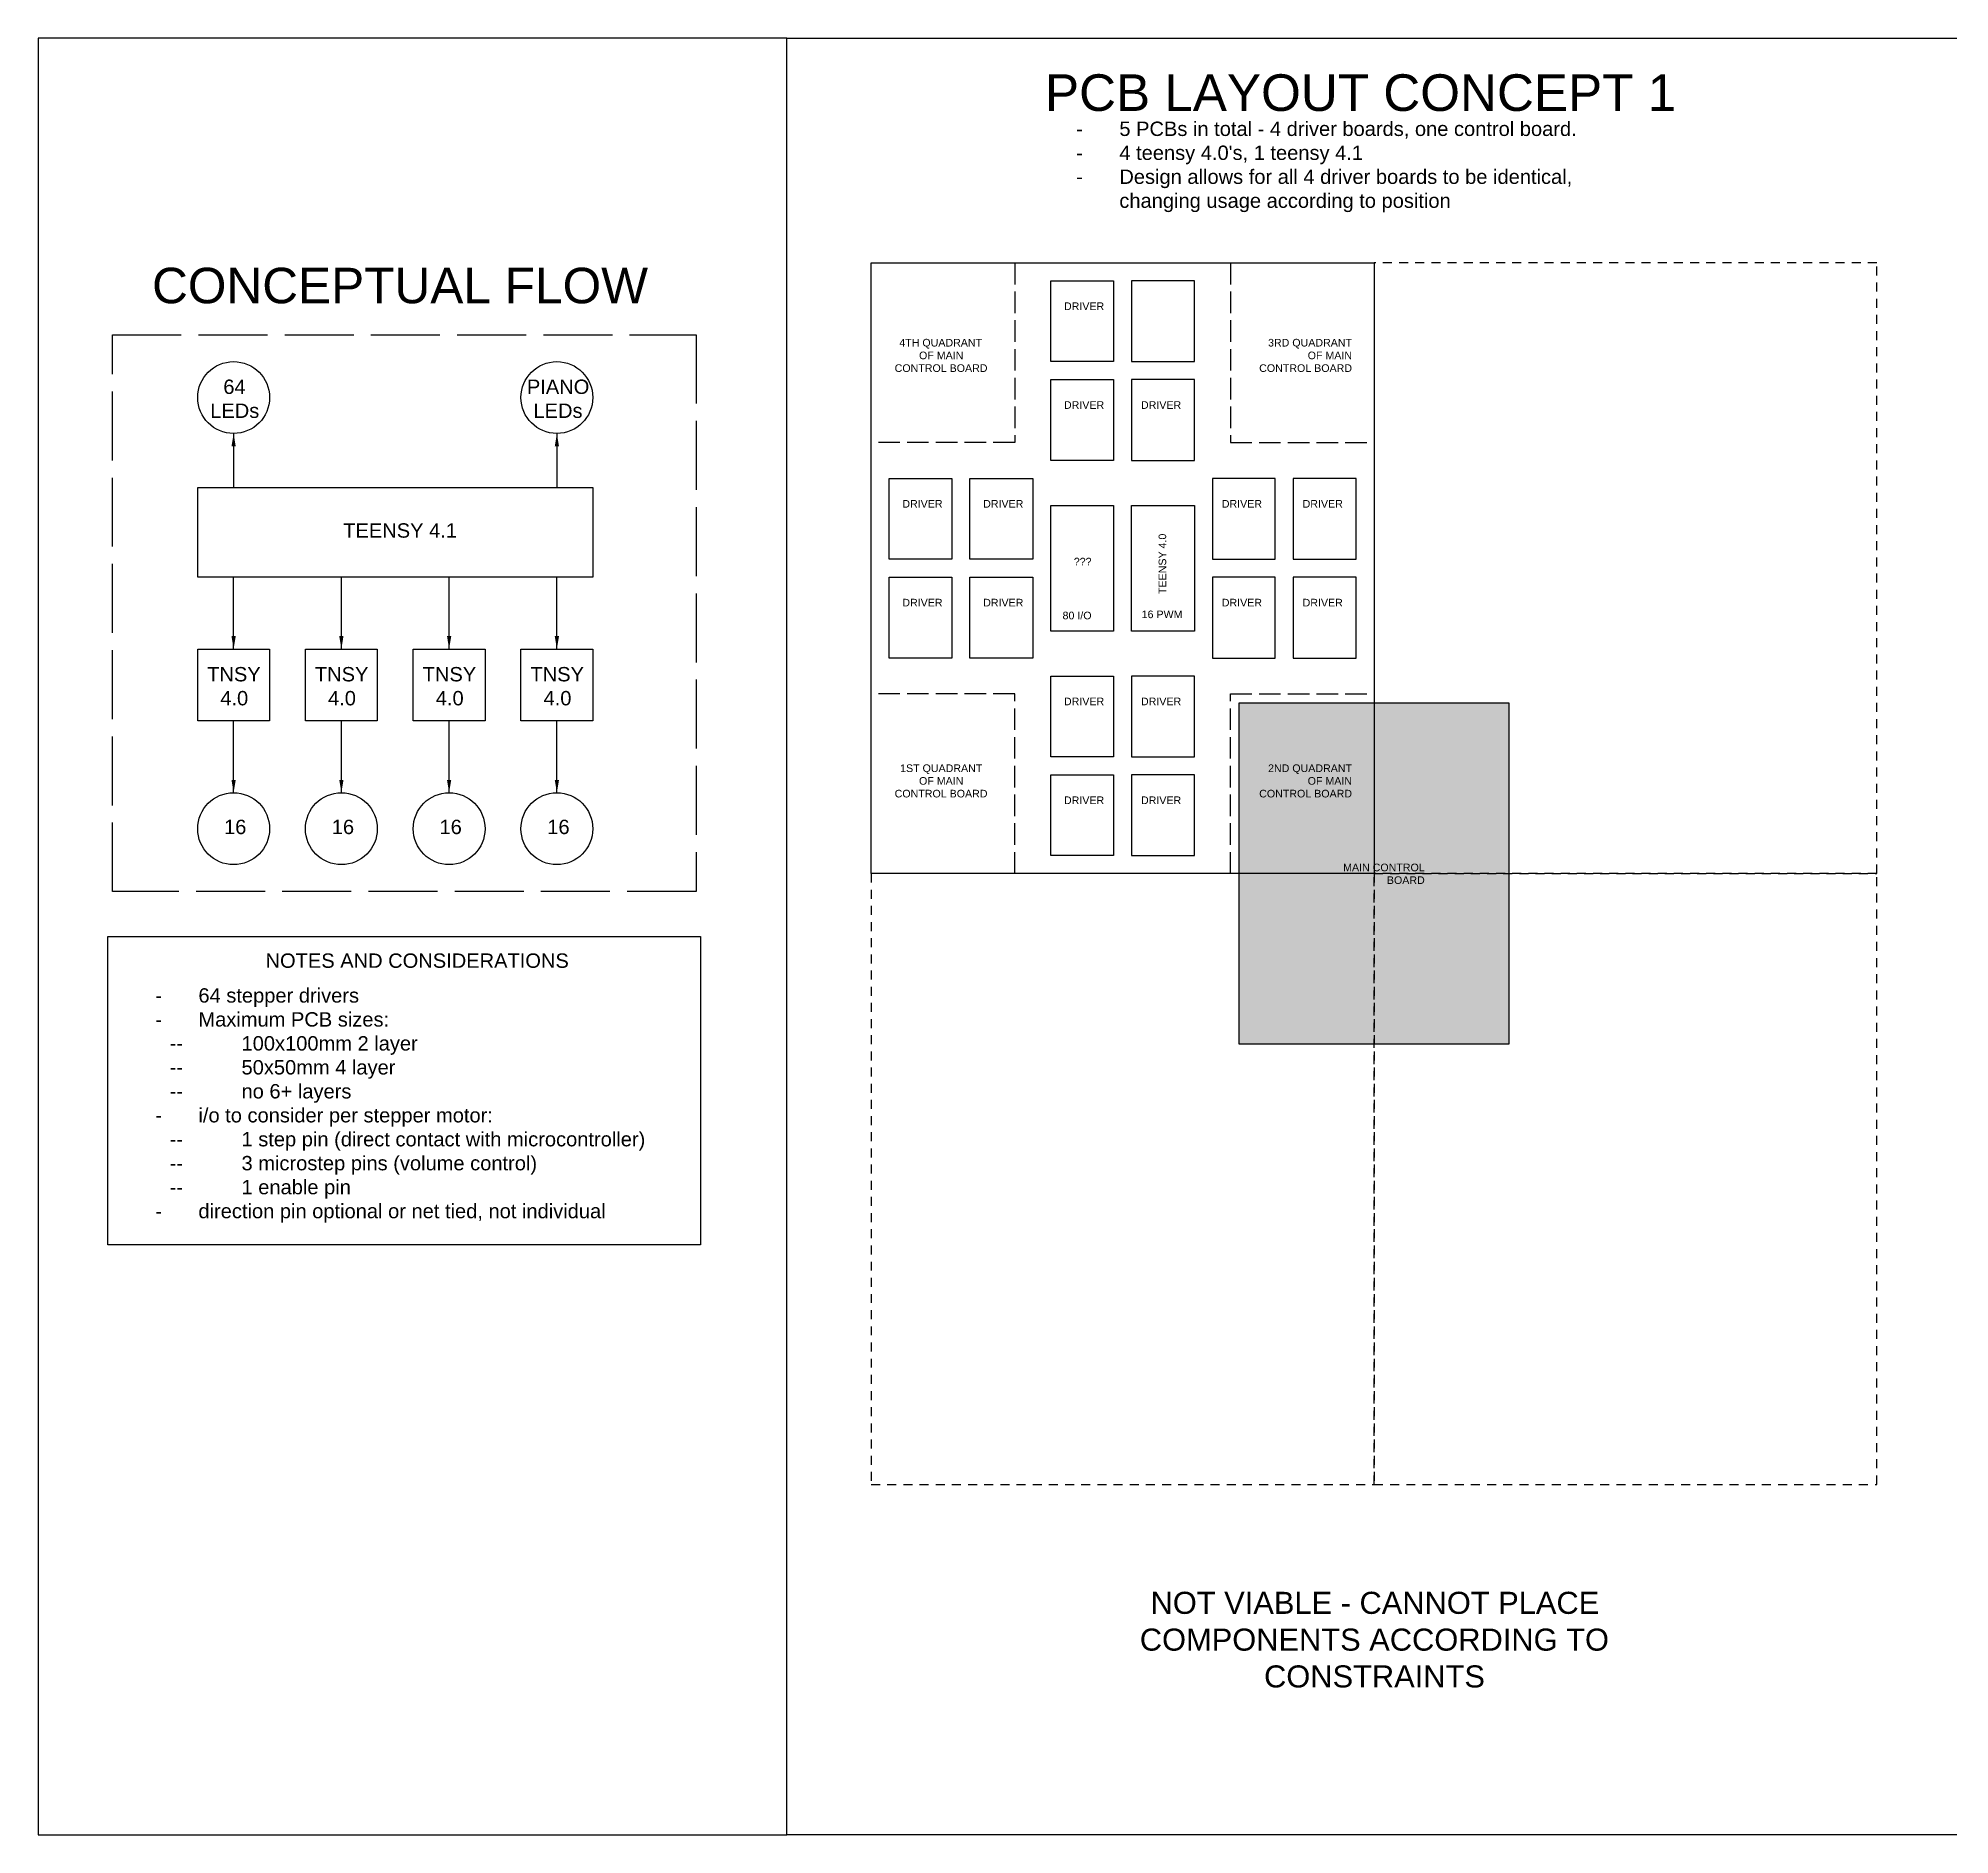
# Model space of a CAD drawing. Header units: inches. Extents: x 0.3 to 53.5, y 0 to 25.
# Drawn here: x 0.28 to 26.89, y 0 to 25 of the extents above; entities that cross this region are included whole.
import ezdxf

# ---------------------------------------------------------------- set-up
doc = ezdxf.new("R2010")
doc.units = ezdxf.units.IN
doc.header["$MEASUREMENT"] = 0
doc.linetypes.add('ACAD_ISO02W100', pattern=[15, 12, -3])
doc.linetypes.add('HIDDEN2', pattern=[0.1875, 0.125, -0.0625])
doc.styles.get("Standard").update_dxf_attribs({"font": 'arial.ttf'})
doc.dimstyles.get("Standard").update_dxf_attribs({"dimtxt": 0.18, "dimasz": 0.18, "dimexe": 0.18, "dimexo": 0.0625, "dimgap": 0.09, "dimtad": 0, "dimtih": 1, "dimtoh": 1, "dimdec": 4, "dimzin": 0, "dimdsep": 46, "dimtxsty": 'Standard', "dimcen": 0.09, "dimadec": 0, "dimazin": 0, "dimtfac": 1, "dimtdec": 4, "dimtofl": 0, "dimtmove": 0, "dimatfit": 3, "dimfxl": 1, "dimtolj": 1, "dimtzin": 0, "dimarcsym": 0})

msp = doc.modelspace()

# ---------------------------------------------------------------- hatches: boundary and pattern name
at = {"transparency": 33554470}
h = msp.add_hatch(color=256, dxfattribs=at)
h.dxf.hatch_style = 1
h.paths.add_polyline_path([(18.875, 15.75), (17, 15.75), (17, 13.375), (18.875, 13.375)])
h.paths.add_polyline_path([(20.75, 15.75), (18.875, 15.75), (18.875, 13.375), (20.75, 13.375)])
h.paths.add_polyline_path([(18.875, 13.375), (17, 13.375), (17, 11), (18.875, 11)])
h.paths.add_polyline_path([(20.75, 13.375), (18.875, 13.375), (18.875, 11), (20.75, 11)])

# ---------------------------------------------------------------- linework, layer by layer
at = {"linetype": 'ACAD_ISO02W100', "ltscale": 0.025}
for p, q in [((13.875, 21.875), (13.875, 19.375)), ((16.875, 21.875), (16.875, 19.375)), ((13.875, 19.375), (11.875, 19.375)), ((16.875, 19.375), (18.875, 19.375)), ((13.875, 15.875), (11.875, 15.875)), ((13.875, 13.375), (13.875, 15.875)), ((16.875, 13.375), (16.875, 15.875)), ((16.875, 15.875), (18.875, 15.875))]:
    msp.add_line(p, q, dxfattribs=at)
for points in [[(10.7, 25), (0.28, 25), (0.28, 0), (10.7, 0)], [(10.7, 25), (27.74, 25), (27.74, 0), (10.7, 0)], [(11.875, 21.875), (18.875, 21.875), (18.875, 13.375), (11.875, 13.375)], [(14.375, 21.625), (15.25, 21.625), (15.25, 20.5), (14.375, 20.5)], [(16.375, 21.625), (15.5, 21.625), (15.5, 20.5), (16.375, 20.5)], [(14.375, 20.25), (15.25, 20.25), (15.25, 19.125), (14.375, 19.125)], [(16.375, 20.25), (15.5, 20.25), (15.5, 19.125), (16.375, 19.125)], [(2.5, 18.75), (8, 18.75), (8, 17.5), (2.5, 17.5)], [(12.125, 18.875), (13, 18.875), (13, 17.75), (12.125, 17.75)], [(13.25, 18.875), (14.125, 18.875), (14.125, 17.75), (13.25, 17.75)], [(17.5, 18.875), (16.625, 18.875), (16.625, 17.75), (17.5, 17.75)], [(18.625, 18.875), (17.75, 18.875), (17.75, 17.75), (18.625, 17.75)], [(14.375, 18.5), (15.25, 18.5), (15.25, 16.75), (14.375, 16.75)], [(15.5, 18.5), (16.375, 18.5), (16.375, 16.75), (15.5, 16.75)], [(12.125, 17.5), (13, 17.5), (13, 16.375), (12.125, 16.375)], [(13.25, 17.5), (14.125, 17.5), (14.125, 16.375), (13.25, 16.375)], [(17.5, 17.5), (16.625, 17.5), (16.625, 16.375), (17.5, 16.375)], [(18.625, 17.5), (17.75, 17.5), (17.75, 16.375), (18.625, 16.375)], [(2.5, 16.5), (3.5, 16.5), (3.5, 15.5), (2.5, 15.5)], [(4, 16.5), (5, 16.5), (5, 15.5), (4, 15.5)], [(5.5, 16.5), (6.5, 16.5), (6.5, 15.5), (5.5, 15.5)], [(7, 16.5), (8, 16.5), (8, 15.5), (7, 15.5)], [(14.375, 16.125), (15.25, 16.125), (15.25, 15), (14.375, 15)], [(16.375, 16.125), (15.5, 16.125), (15.5, 15), (16.375, 15)], [(17, 15.75), (20.75, 15.75), (20.75, 11), (17, 11)], [(14.375, 14.75), (15.25, 14.75), (15.25, 13.625), (14.375, 13.625)], [(16.375, 14.75), (15.5, 14.75), (15.5, 13.625), (16.375, 13.625)], [(1.25, 12.5), (9.5, 12.5), (9.5, 8.21), (1.25, 8.21)]]:
    msp.add_lwpolyline(points, close=True)
at = {"linetype": 'HIDDEN2'}
for points in [[(25.875, 21.875), (18.875, 21.875), (18.875, 13.375), (25.875, 13.375)], [(18.875, 13.375), (11.875, 13.375), (11.875, 4.875), (18.875, 4.875)], [(25.875, 13.375), (18.875, 13.375), (18.875, 4.875), (25.875, 4.875)]]:
    msp.add_lwpolyline(points, close=True, dxfattribs=at)
at = {"linetype": 'ACAD_ISO02W100', "ltscale": 0.08}
msp.add_lwpolyline([(1.312, 20.875), (9.438, 20.875), (9.438, 13.125), (1.312, 13.125)], close=True, dxfattribs=at)
for centre in [(3, 20), (7.5, 20), (3, 14), (4.5, 14), (6, 14), (7.5, 14)]:
    msp.add_circle(centre, 0.5)

# ---------------------------------------------------------------- texts
for s, width, heights, insert, char_height, attachment_point in [('PCB LAYOUT CONCEPT 1', 9.05825, [0], (14.294, 24.498), 0.5099, 1), ("\\pi-0.6,l0.8,t0.8;-^I5 PCBs in total - 4 driver boards, one control board.\\P-^I4 teensy 4.0's, 1 teensy 4.1\\P-^IDesign allows for all 4 driver boards to be identical, changing usage according to position", 8.25, [0], (14.53, 23.84), 0.2, 1), ('\\pi0.64838;CONCEPTUAL FLOW', 8.15933, [0], (1.216, 21.806), 0.4942, 1), ('DRIVER', 0.75, [0], (14.559, 21.324), 0.1061, 1), ('\\pi0.08573;4TH QUADRANT \\P\\pi0.36056;OF MAIN \\P\\pi0.02094;CONTROL BOARD', 1.31917, [0], (12.181, 20.355), 0.10607, 7), ('3RD QUADRANT OF MAIN CONTROL BOARD', 1.31917, [0.467], (18.569, 20.355), 0.10607, 9), ('\\pi0.10662;64 \\P\\pi-0.07599;LEDs', 0.5, [0], (2.75, 20.25), 0.2, 1), ('\\pi-0.16767;PIANO \\P\\pi-0.07599;LEDs', 0.5, [0], (7.25, 20.25), 0.2, 1), ('DRIVER', 0.75, [0], (14.559, 19.949), 0.1061, 1), ('DRIVER', 0.75, [0], (16.191, 19.949), 0.1061, 3), ('DRIVER', 0.75, [0], (12.309, 18.574), 0.1061, 1), ('DRIVER', 0.75, [0], (13.434, 18.574), 0.1061, 1), ('DRIVER', 0.75, [0], (17.316, 18.574), 0.1061, 3), ('DRIVER', 0.75, [0], (18.441, 18.574), 0.1061, 3), ('\\pi0.02565;TEENSY 4.1', 1.57736, [0], (4.5, 18.25), 0.2, 1), ('???', 0.75, [0], (14.943, 17.77), 0.1061, 3), ('DRIVER', 0.75, [0], (12.309, 17.199), 0.1061, 1), ('DRIVER', 0.75, [0], (13.434, 17.199), 0.1061, 1), ('16 PWM', 0.75, [0], (16.209, 17.036), 0.1061, 3), ('DRIVER', 0.75, [0], (17.316, 17.199), 0.1061, 3), ('DRIVER', 0.75, [0], (18.441, 17.199), 0.1061, 3), ('80 I/O', 0.75, [0], (14.943, 17.02), 0.1061, 3), ('\\pi-0.11821;TNSY \\P\\pi0.06426;4.0', 0.5, [0], (2.75, 16.25), 0.2, 1), ('\\pi-0.11821;TNSY \\P\\pi0.06426;4.0', 0.5, [0], (4.25, 16.25), 0.2, 1), ('\\pi-0.11821;TNSY \\P\\pi0.06426;4.0', 0.5, [0], (5.75, 16.25), 0.2, 1), ('\\pi-0.11821;TNSY \\P\\pi0.06426;4.0', 0.5, [0], (7.25, 16.25), 0.2, 1), ('DRIVER', 0.75, [0], (14.559, 15.824), 0.1061, 1), ('DRIVER', 0.75, [0], (16.191, 15.824), 0.1061, 3), ('\\pi0.09695;1ST QUADRANT \\P\\pi0.36056;OF MAIN \\P\\pi0.02094;CONTROL BOARD', 1.31917, [0], (12.181, 14.895), 0.10607, 1), ('2ND QUADRANT OF MAIN CONTROL BOARD', 1.31917, [0], (18.569, 14.895), 0.10607, 3), ('DRIVER', 0.75, [0], (14.559, 14.449), 0.1061, 1), ('DRIVER', 0.75, [0], (16.191, 14.449), 0.1061, 3), ('\\pi0.11623;16', 0.5, [0], (2.75, 14.125), 0.2, 1), ('\\pi0.11623;16', 0.5, [0], (4.25, 14.125), 0.2, 1), ('\\pi0.11623;16', 0.5, [0], (5.75, 14.125), 0.2, 1), ('\\pi0.11623;16', 0.5, [0], (7.25, 14.125), 0.2, 1), ('MAIN CONTROL BOARD', 1.31917, [0], (19.581, 13.514), 0.10607, 3), ('\\pi0.89915;NOTES AND CONSIDERATIONS', 5.98492, [0], (2.545, 12.264), 0.2, 1), ('\\pi-0.6,l0.8,t0.8;-^I64 stepper drivers\\P-^IMaximum PCB sizes:\\P\\pi-1,l1.4,t1.4;--^I100x100mm 2 layer\\P--^I50x50mm 4 layer\\P--^Ino 6+ layers\\P\\pi-0.6,l0.8,t0.8;-^Ii/o to consider per stepper motor:\\P\\pi-1,l1.4,t1.4;--^I1 step pin (direct contact with microcontroller)\\P--^I3 microstep pins (volume control)\\P--^I1 enable pin\\P\\pi-0.6,l0.8,t0.8;-^Idirection pin optional or net tied, not individual', 7.45, [0], (1.71, 11.78), 0.2, 1), ('\\pi0.32155;NOT VIABLE - CANNOT PLACE \\P\\pi0.17154;COMPONENTS ACCORDING TO \\P\\pi1.90139;CONSTRAINTS', 6.83425, [0], (15.443, 3.381), 0.30715, 1)]:
    msp.add_mtext_dynamic_manual_height_columns(s, width=width, gutter_width=1, heights=heights, dxfattribs=dict(insert=insert, char_height=char_height, attachment_point=attachment_point))
at = {"insert": (15.876, 18.106), "char_height": 0.1061, "attachment_point": 3, "rotation": 90}
msp.add_mtext_dynamic_manual_height_columns('TEENSY 4.0', width=0.94417, gutter_width=1, heights=[0], dxfattribs=at)

# ---------------------------------------------------------------- leaders
for points in [[(3, 19.5), (3, 18.75)], [(7.5, 19.5), (7.5, 18.75)], [(3, 16.5), (3, 17.5)], [(4.5, 16.5), (4.5, 17.5)], [(6, 16.5), (6, 17.5)], [(7.5, 16.5), (7.5, 17.5)], [(3, 14.5), (3, 15.5)], [(4.5, 14.5), (4.5, 15.5)], [(6, 14.5), (6, 15.5)], [(7.5, 14.5), (7.5, 15.5)]]:
    msp.add_leader(points, dimstyle='Standard', override={"dimgap": 0.09, "dimtad": 0})

doc.saveas('drawing.dxf')
